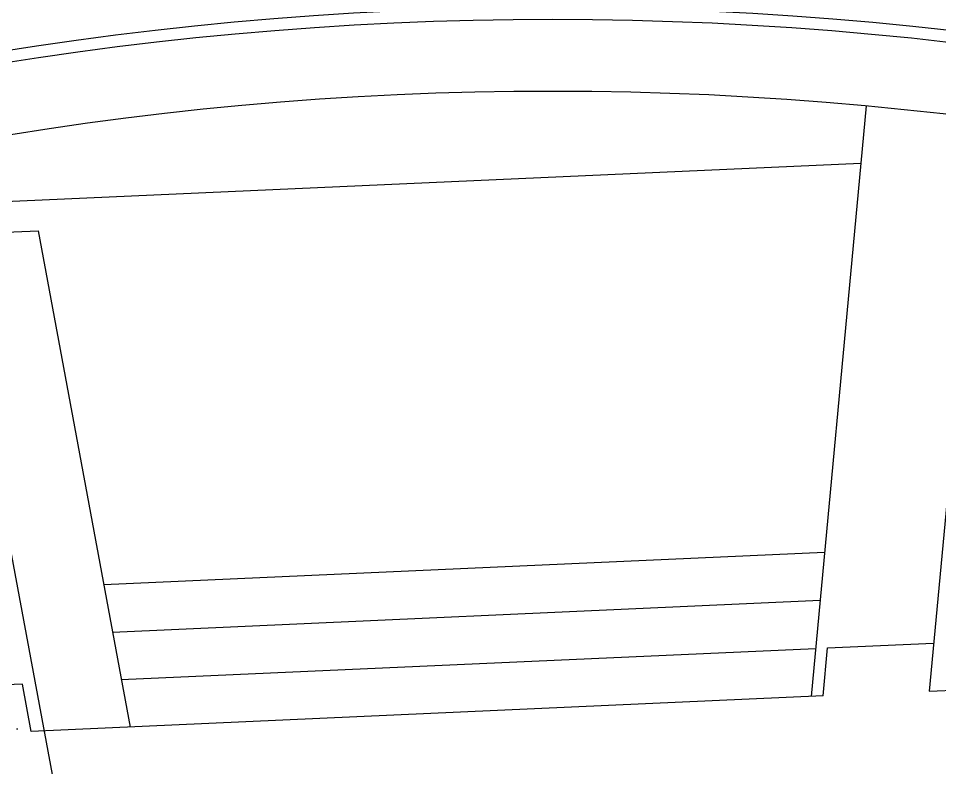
# Model space of a CAD drawing. Header units: metres. Extents: x 1796 to 2240, y -1398 to -999.
# Drawn here: x 1960.17 to 1979.44, y -1216.19 to -1200.53 of the extents above; entities that cross this region are included whole.
import ezdxf

# ---------------------------------------------------------------- set-up
doc = ezdxf.new("R2010")
doc.units = ezdxf.units.M
doc.header["$MEASUREMENT"] = 0
doc.layers.add('ARQUITETURA', color=253, linetype='CONTINUOUS')
pattern_1 = [(350.62296, (1466.5355, -762.2295), (4.08992, 4.08927), [0, -4.56, 0, -5.1, 0, -4.875]), (320.623, (1466.5355, -762.2295), (9.808834, 1.91215), [0, -2.46, 0, -4.11, 0, -1.575]), (280.62296, (1464.013, -759.536), (6.39856, -6.807323), [0, -1.5, 0, -5.4, 0, -7.05]), (270.623, (1464.013, -759.536), (8.08648, -4.78256), [0, -0.75, 0, -3.54, 0, -4.05])]

msp = doc.modelspace()

# ---------------------------------------------------------------- hatches: boundary and pattern name
at = {"layer": 'ARQUITETURA'}
h = msp.add_hatch(dxfattribs=at)
h.set_pattern_fill('AR-SAND', color=116, scale=3, angle=-46.877, style=0)
h.set_pattern_definition(pattern_1)
edge = h.paths.add_edge_path()
edge.add_arc((1971.325, -1273.05), 92, 93.82041, 111.90763)
edge.add_line((1936.999, -1187.694), (1937.559, -1189.085))
edge.add_arc((1971.325, -1273.05), 90.5, 111.90763, 114.20354)
edge.add_line((1934.222, -1190.505), (1933.608, -1189.137))
edge.add_arc((1971.325, -1273.05), 92, 114.20328, 121.57407)
edge.add_line((1923.154, -1194.669), (1910.162, -1202.654))
edge.add_line((1910.162, -1202.654), (1908.838, -1200.501))
edge.add_arc((1971.325, -1273.05), 95.75, 93.77161, 130.73854, ccw=False)
edge.add_line((1965.027, -1177.507), (1965.195, -1181.254))
edge = h.paths.add_edge_path()
edge.add_arc((1971.325, -1273.05), 92, 79.39324, 91.32909)
edge.add_line((1969.191, -1181.075), (1969.023, -1177.328))
edge.add_arc((1971.325, -1273.05), 95.75, 79.39324, 91.37788, ccw=False)
edge.add_line((1988.95, -1178.936), (2001.352, -1181.259))
edge.add_line((2001.352, -1181.259), (2013.609, -1210.073))
edge.add_line((2013.609, -1210.073), (1999.373, -1207.291))
edge.add_line((1999.373, -1207.291), (1985.934, -1214.289))
edge.add_line((1985.934, -1214.289), (1979.219, -1214.591))
edge.add_line((1979.219, -1214.591), (1980.336, -1202.624))
edge.add_arc((1971.325, -1273.05), 71, 79.39324, 82.70853, ccw=False)
edge.add_line((1984.394, -1203.263), (1999.541, -1206.1))
edge.add_arc((2068.683, -1199.209), 69.485, 169.39324, 185.69147, ccw=False)
edge.add_line((2000.386, -1186.419), (1987.983, -1184.096))
edge.add_line((1987.983, -1184.096), (1988.26, -1182.622))
h = msp.add_hatch(dxfattribs=at)
h.set_pattern_fill('AR-SAND', color=116, scale=3, angle=-46.877, style=0)
h.set_pattern_definition(pattern_1)
h.paths.add_polyline_path([(1966.816, -1239.548), (1965.86, -1217.827), (1961.19, -1218.032), (1960.704, -1215.424), (1960.435, -1215.436), (1960.252, -1214.443), (1958.033, -1214.543), (1956.03, -1203.717, 0.083678), (1934.15, -1212.56), (1920.539, -1220.925), (1937.474, -1248.48)])

# ---------------------------------------------------------------- linework, layer by layer
for p, q in [((1977.901, -1202.355), (1977.789, -1203.55)), ((1980.336, -1202.624), (1979.219, -1214.591)), ((1958.433, -1203.23), (1961.19, -1218.032)), ((1958.653, -1204.41), (1977.789, -1203.55)), ((1977.789, -1203.552), (1976.748, -1214.702)), ((1958.767, -1205.045), (1960.582, -1204.964)), ((1960.582, -1204.964), (1962.503, -1215.343)), ((1961.952, -1212.364), (1977.03, -1211.686)), ((1962.136, -1213.357), (1976.936, -1212.692)), ((1977.094, -1213.686), (1979.313, -1213.586)), ((1962.319, -1214.35), (1976.842, -1213.697)), ((1977, -1214.691), (1977.094, -1213.686)), ((1960.252, -1214.443), (1958.033, -1214.543)), ((1960.435, -1215.436), (1960.252, -1214.443)), ((1979.219, -1214.591), (1985.934, -1214.289)), ((1977, -1214.691), (1960.435, -1215.436))]:
    msp.add_line(p, q, dxfattribs=at)
for radius, end in [(72.75, 121.57407), (72.5, 121.57407), (71, 121.57408)]:
    msp.add_arc((1971.325, -1273.05), radius, 79.39324, end, dxfattribs=at)

doc.saveas('drawing.dxf')
